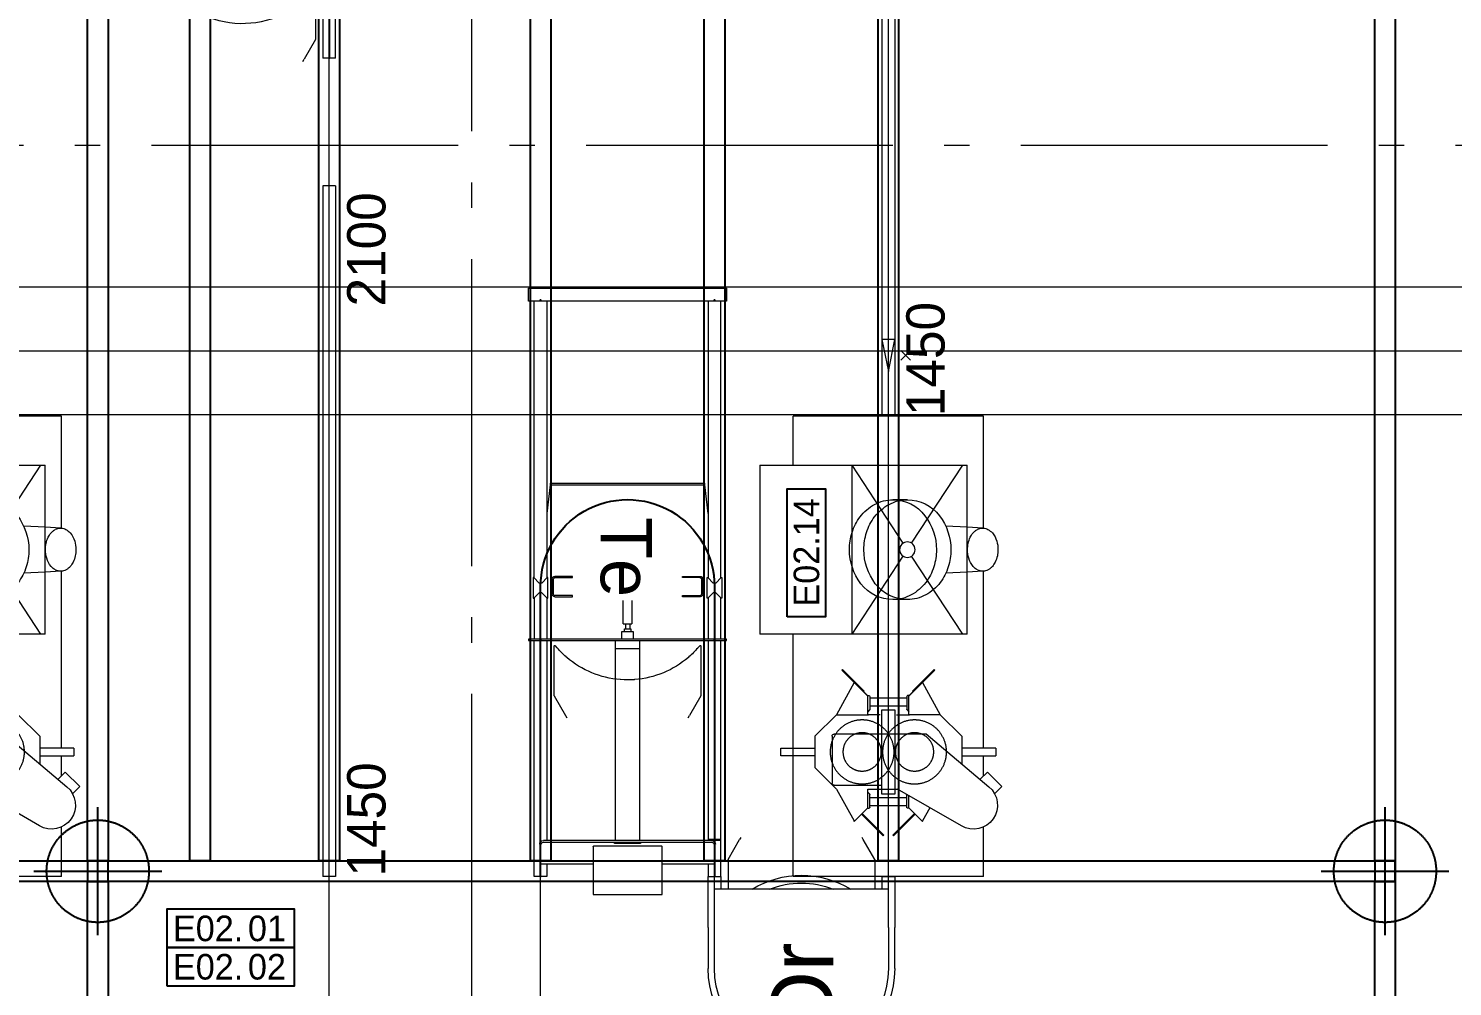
# Model space of a CAD drawing. Header units: millimetres. Extents: x -187347 to 135007, y -6415 to 292048.
# Drawn here: x -64672 to -59103, y 16765 to 20511 of the extents above; entities that cross this region are included whole.
import ezdxf
from ezdxf.enums import TextEntityAlignment as Align

# ---------------------------------------------------------------- set-up
doc = ezdxf.new("R2010")
doc.units = ezdxf.units.MM
doc.header["$LTSCALE"] = 100
for name, pattern in [('CENTER', [50.8, 31.75, -6.35, 6.35, -6.35]), ('HIDDEN', [9.525, 6.35, -3.175]), ('Z_LINE-CNTR', [17, 12, -2, 1, -2])]:
    doc.linetypes.add(name, pattern=pattern)
doc.layers.get('0').update_dxf_attribs({"lineweight": 18})
for name, color, linetype, lineweight in [('LAYOUT', 3, 'Continuous', 18), ('Layout Kromeka', 1, 'Continuous', 5), ('S-GRID', 7, 'Continuous', 5)]:
    doc.layers.add(name, color=color, linetype=linetype, lineweight=lineweight)
for name, color, linetype in [('POSNR', 4, 'Continuous'), ('STEEL', 5, 'Continuous'), ('T-TRACK', 2, 'Continuous')]:
    doc.layers.add(name, color=color, linetype=linetype)
doc.styles.add('015_100', font='', dxfattribs={"height": 150})
doc.styles.add('050_100', font='', dxfattribs={"height": 500})
doc.styles.add('MEYN_DIM', font='')
doc.styles.get('015_100').set_extended_font_data('Univers 45 Light')
doc.styles.get('050_100').set_extended_font_data('Univers')
doc.styles.get('MEYN_DIM').set_extended_font_data('Univers 45 Light')

# ---------------------------------------------------------------- blocks, each defined once
blk = doc.blocks.new('*U31')
at = {"ltscale": 10}
for p, q in [((340, 365), (500, 365)), ((700, 365), (500, 365)), ((500, 340), (700, 340)), ((500, 340), (700, 340)), ((650, 340), (650, -340)), ((700, 315), (700, 365)), ((700, 315), (650, 315)), ((765.5, 287), (650, 287)), ((766.9, 286.6), (844.2, 242)), ((844.2, 242), (852.9, 237)), ((-50, -40), (-50, 40)), ((-50, 40), (-22.8, 40)), ((-50, -40), (-22.8, -40)), ((766.9, -286.6), (844.2, -242)), ((852.9, -237), (844.2, -242)), ((765.5, -287), (650, -287)), ((700, -315), (650, -315)), ((700, -365), (700, -315)), ((500, -365), (340, -365)), ((500, -340), (700, -340)), ((500, -340), (700, -340)), ((500, -365), (700, -365))]:
    blk.add_line(p, q, dxfattribs=at)
blk.add_lwpolyline([(500, 340), (340, 340, 1), (340, -340), (500, -340)], format="xyb", dxfattribs=at)
blk.add_lwpolyline([(500, 340), (340, 340, 1), (340, -340), (500, -340)], format="xyb", dxfattribs=at)
for centre, radius, start, end in [((340, 0), 365, 90, 173.7084), ((765.5, 284.4), 2.65, 59.9988, 89.9994), ((340, 0), 365, 328.1372, 31.8628), ((340, 0), 334, 338.1291, 21.8709), ((340, 0), 365, 186.2916, 270), ((765.5, -284.4), 2.65, 270.0006, 299.9999)]:
    blk.add_arc(centre, radius, start, end, dxfattribs=at)
for p in [(700, 340), (700, 340), (0, 0), (0, 0), (700, -340), (700, -340)]:
    blk.add_point(p, dxfattribs=at)
at = {"ltscale": 10, "style": '050_100', "flags": 8}
blk.add_attdef('DR', (88.3, -124.7), '', height=250, dxfattribs=at)
blk = doc.blocks.new('general_tensioner_pneu_680_h180_12_physic2')
at = {"ltscale": 10}
for p, q in [((-1116.50027, 387.500006), (-1166.50027, 387.500006)), ((-1166.50027, 387.500006), (-1166.50027, -387.499894)), ((-1116.50027, -387.499894), (-1116.50027, 387.500006)), ((-33.90003, 364.999906), (-1116.50027, 364.999906)), ((-35.00003, 366.099906), (-35.00003, 369.099906)), ((-35.00003, 369.099906), (44.99987, 369.099906)), ((-13.87873, 344.978606), (-35.00003, 366.099906)), ((-35.00003, 314.100006), (-13.87873, 335.221406)), ((-13.00003, 337.342706), (-13.00003, 342.857306)), ((-0.00013, 339.999906), (1133.499565, 340.000006)), ((22.99987, 342.857306), (22.99987, 337.342706)), ((44.99987, 366.099906), (23.87857, 344.978606)), ((23.87857, 335.221406), (44.99987, 314.100006)), ((43.89977, 364.999906), (205.99957, 364.999906)), ((44.99987, 369.099906), (44.99987, 366.099906)), ((205.99957, 387.500006), (210.99957, 387.500006)), ((205.99957, -387.499894), (205.99957, 387.500006)), ((210.99957, 387.500006), (210.99957, -387.499894)), ((1133.499565, 364.999906), (210.99957, 364.999906)), ((1083.499665, 337.499906), (1083.499665, 134.999906)), ((1133.499565, 315.000006), (1133.499565, 365.000006)), ((1133.499565, 314.999906), (1133.499565, 364.999906)), ((-1116.50027, 314.999906), (-34.10013, 314.999906)), ((-404.00013, 302.500006), (-398.00013, 302.500006)), ((-404.00013, 302.500006), (-404.00013, -302.499894)), ((-398.00013, 302.500006), (-286.14043, 315.850106)), ((-398.00013, 302.500006), (-398.00013, -302.499894)), ((-40.00013, 215.100006), (-40.00013, 284.100006)), ((-35.00013, 284.100006), (-35.00013, 215.100006)), ((-35.00003, 311.100006), (-35.00003, 314.100006)), ((44.99987, 311.100006), (-35.00003, 311.100006)), ((-29.00013, 295.100006), (28.99987, 295.100006)), ((28.99987, 290.100006), (-29.00013, 290.100006)), ((34.99987, 215.100006), (34.99987, 284.100006)), ((39.99987, 284.100006), (39.99987, 215.100006)), ((44.09997, 314.999906), (205.99957, 315.000006)), ((44.99987, 314.100006), (44.99987, 311.100006)), ((210.99957, 314.999906), (993.499665, 314.999906)), ((240.000035, 275.000085), (231.574285, 282.35346)), ((425.540035, 287.000085), (233.31666, 287.000085)), ((426.86491, 286.64496), (504.19241, 242.000085)), ((993.499665, -362.999894), (993.499665, 329.299906)), ((999.499665, 329.299906), (999.499665, -329.299894)), ((1083.499665, 314.999906), (1133.499565, 314.999906)), ((240.75466, 274.33971), (240.000035, 275.000085)), ((275.39541, 239.54621), (274.736285, 240.301835)), ((504.19241, 242.000085), (512.85266, 237.000085)), ((-35.00013, 215.100006), (-40.00013, 215.100006)), ((39.99987, 215.100006), (34.99987, 215.100006)), ((1014.999665, -133.599994), (1014.999665, 133.599906)), ((1016.399665, 134.999906), (1203.999565, 134.999906)), ((1203.999565, 134.999906), (1203.999565, -134.999994)), ((145.65987, 17.320506), (54.99987, 17.320506)), ((145.65987, 17.320506), (145.65987, -17.320494)), ((145.65987, 8.499906), (164.99967, 8.499906)), ((176.29957, 12.499906), (164.99967, 12.499906)), ((164.99967, 12.499906), (164.99967, -12.499994)), ((205.99957, 21.999906), (176.29957, 21.999906)), ((176.29957, 21.999906), (176.29957, -21.999994)), ((993.499665, 46.499906), (210.99957, 46.499906)), ((242.99957, -46.499994), (242.99957, 46.499906)), ((363.95891, 27.549335), (363.885785, 28.49921)), ((364.00141, 26.981835), (363.95891, 27.549335)), ((1004.499665, 51.000006), (999.499665, 51.000006)), ((1004.499665, -50.999994), (1004.499665, 51.000006)), ((54.99987, -17.320494), (145.65987, -17.320494)), ((145.65987, -8.499994), (164.99967, -8.499994)), ((164.99967, -12.499994), (176.29957, -12.499994)), ((176.29957, -21.999994), (205.99957, -21.999994)), ((210.99957, -46.499994), (993.499665, -46.499994)), ((363.886535, -28.487915), (363.95891, -27.54929)), ((363.95891, -27.54929), (364.03316, -26.54929)), ((999.499665, -50.999994), (1004.499665, -50.999994)), ((1203.999565, -134.999994), (1016.399665, -134.999994)), ((1083.499665, -134.999994), (1083.499665, -343.499894)), ((-35.00013, -215.100094), (-40.00013, -215.100094)), ((-40.00013, -215.100094), (-40.00013, -284.099894)), ((-35.00013, -284.099894), (-35.00013, -215.100094)), ((39.99987, -215.100094), (34.99987, -215.100094)), ((34.99987, -215.100094), (34.99987, -284.099894)), ((39.99987, -284.099894), (39.99987, -215.100094)), ((231.574285, -282.353415), (240.000035, -275.00004)), ((274.736285, -240.301915), (275.39541, -239.546165)), ((426.86491, -286.644915), (504.19241, -242.00004)), ((512.85266, -237.00004), (504.19241, -242.00004)), ((-1116.50027, -314.999894), (-34.10003, -314.999894)), ((-398.00013, -302.499894), (-404.00013, -302.499894)), ((-286.14133, -315.849894), (-398.00013, -302.499894)), ((44.99987, -311.099894), (-35.00003, -311.099894)), ((-35.00003, -311.099894), (-35.00003, -314.099894)), ((-35.00003, -314.099894), (-13.87873, -335.221294)), ((28.99987, -290.099894), (-29.00013, -290.099894)), ((-29.00013, -295.099894), (28.99987, -295.099894)), ((23.87857, -335.221294), (44.99987, -314.099894)), ((44.09987, -314.999894), (205.99957, -314.999894)), ((44.99987, -314.099894), (44.99987, -311.099894)), ((210.99957, -314.999894), (993.499665, -314.999994)), ((233.31666, -287.00004), (425.540035, -287.00004)), ((988.499665, -364.999994), (988.499665, -314.999994)), ((993.499665, -317.999894), (988.499665, -317.999894)), ((1083.499665, -314.999994), (1133.499665, -314.999994)), ((1133.499565, -314.999894), (1133.499565, -364.999894)), ((1133.499665, -314.999994), (1133.499565, -364.999994)), ((-1166.50027, -387.499894), (-1116.50027, -387.499894)), ((-33.90013, -364.999894), (-1116.50027, -364.999894)), ((-13.87873, -344.978494), (-35.00003, -366.099794)), ((-35.00003, -366.099794), (-35.00003, -369.099794)), ((-35.00003, -369.099794), (44.99987, -369.099794)), ((-13.00003, -337.342594), (-13.00003, -342.857194)), ((-0.00013, -339.999894), (1133.499565, -339.999894)), ((22.99987, -342.857194), (22.99987, -337.342594)), ((44.99987, -366.099794), (23.87857, -344.978494)), ((205.99957, -364.999894), (43.89997, -364.999894)), ((44.99987, -369.099794), (44.99987, -366.099794)), ((210.99957, -387.499894), (205.99957, -387.499894)), ((1133.499565, -364.999994), (210.99957, -364.999894)), ((988.499665, -362.999894), (993.499665, -362.999894))]:
    blk.add_line(p, q, dxfattribs=at)
for centre, radius, start, end in [((0, 0), 340.000248, 90.000022, 269.999978), ((-15.999971, 337.342649), 3, 314.99997, 0.001092), ((-15.999971, 342.857367), 3, 359.998826, 44.999963), ((26.000029, 342.857368), 3, 135.002973, 180.001176), ((26.000029, 337.342649), 3, 179.998911, 224.997089), ((1007.699849, 329.300002), 14.2, 90.000742, 180.000388), ((1007.699869, 329.299962), 8.2, 90.001425, 180.000392), ((-29.000003, 284.100008), 11, 90.00066, 180.000011), ((-29.000003, 284.100008), 6, 90.00121, 180.00002), ((28.999997, 284.100008), 11, 359.999989, 90.00066), ((28.999997, 284.100008), 6, 359.99998, 90.00121), ((233.31665, 284.350052), 2.650029, 89.999783999, 228.887759), ((425.540008, 284.350052), 2.650033, 59.998838, 89.999405), ((0, 0), 365.000019, 41.175023001, 48.730491), ((0, 0), 365.000025, 40.677339, 41.017609), ((0, 0), 365.000085, 4.478213, 40.676268), ((1016.399819, 133.599981), 1.4, 90.006286, 180.003068), ((0, 0), 365.000063, 355.828749, 4.239333), ((0, 0), 365.000092, 319.323737, 355.521794), ((1016.399819, -133.600013), 1.4, 179.999222, 269.993714), ((0, 0), 365.00005, 311.269501, 318.824983), ((0, 0), 365.000056, 318.982397, 319.323737), ((-29.000003, -284.100008), 11, 179.999405, 269.99934), ((-29.000003, -284.100008), 6, 179.99891, 269.99879), ((28.999997, -284.100008), 11, 269.99934, 0.000595), ((28.999997, -284.100008), 6, 269.99879, 0.00109), ((233.31665, -284.350015), 2.650025, 131.112135, 270.000216), ((425.540008, -284.350015), 2.650064, 270.000594999, 299.999891), ((1007.699849, -329.29991), 14.2, 179.99953, 269.999258), ((1007.699869, -329.299972), 8.2, 179.999455, 269.998575), ((-15.999971, -337.342613), 3, 0.000357, 45.001055), ((-15.999971, -342.857331), 3, 315.001062, 0.002623), ((26.000029, -337.342613), 3, 135.001887, 179.99964), ((26.000029, -342.857331), 3, 179.997375, 224.996002)]:
    blk.add_arc(centre, radius, start, end, dxfattribs=at)
at = {"color": 5, "ltscale": 10}
for p in [(-1119.50022, 340.000006), (208.49962, 340.000006), (1133.499615, 340.000056), (-1119.50027, -339.999994), (208.49957, -339.999994), (1133.499565, -339.999894)]:
    blk.add_point(p, dxfattribs=at)
at = {"layer": 'T-TRACK', "linetype": 'Continuous', "ltscale": 50}
blk.add_lwpolyline([(1133.499615, 340.000056), (-0.000131, 340.000248, 1.0000001702), (-0.00013, -339.999894), (1133.499615, -339.999994)], format="xyb", dxfattribs=at)
at = {"layer": 'T-TRACK', "color": 5, "ltscale": 10}
for p in [(-1119.50022, 340.000006), (208.49962, 340.000006), (1133.499615, 340.000056), (-1119.50027, -339.999994), (208.49957, -339.999994), (1133.499565, -339.999894)]:
    blk.add_point(p, dxfattribs=at)
at = {"color": 3, "ltscale": 10, "style": '050_100', "flags": 8}
blk.add_attdef('TE', (-271.082858, -91.119868), '', height=200, dxfattribs=at)
blk = doc.blocks.new('*U32')
at = {"ltscale": 20}
for p, q in [((-1476.5668, 415.80385), (-1448.60035, 443.77035)), ((-1242.88585, 147.72765), (-1449.04575, 393.4195)), ((-1448.60035, 443.77035), (-1392.0318, 387.2018)), ((-1327.99985, 287.4997), (-1327.9998, 420.74975)), ((-1297.9999, 420.74975), (-1327.9998, 420.74975)), ((-1297.9999, 420.74975), (-1297.9999, 287.4997)), ((-1799.99975, 371.99995), (-1606.58065, 371.99995)), ((-1799.99975, 371.99995), (-1799.99975, -371.99995)), ((-1392.0318, 387.2018), (-1420.19595, 359.03765)), ((-1407.23375, 371.99995), (-1327.9998, 371.99995)), ((-1297.9998, 371.99995), (-606.3885, 371.99995)), ((-606.4815, 369.19995), (-609.68885, 307.96855)), ((-438.1288, 371.99995), (0, 371.99995)), ((-438.03755, 369.19995), (-434.8302, 307.96855)), ((0, 371.99995), (0, -371.99995)), ((-1602.4603, 285.9975), (-1457.9998, 35.78455)), ((-1251.9999, 287.4997), (-1360.1685, 287.4997)), ((-1167.9999, 202.49975), (-1251.9999, 287.4997)), ((-852.25945, 307.96855), (-192.25955, 307.9685)), ((-852.25945, 307.9685), (-852.25945, -502.0313)), ((-192.25955, -502.0313), (-192.25955, 307.96855)), ((-1167.9999, 202.49975), (-1167.9999, 82.49975)), ((-1041.9999, 133.4997), (-1167.9999, 202.49975)), ((-992.82295, 181.84825), (-1094.17145, 80.49975)), ((-1075.55445, 94.8741), (-990.70165, 179.7269)), ((-990.70165, 179.7269), (-992.82295, 181.84825)), ((-1584.03285, 135.53275), (-1585.44705, 134.11855)), ((-1585.44705, 134.11855), (-1531.82825, 80.49975)), ((-1582.7075, 134.2074), (-1584.03285, 135.53275)), ((-1531.1311, 162.45165), (-1582.7075, 134.2074)), ((-1242.88585, -25.0003), (-1242.88585, 147.72765)), ((-1094.9999, 80.49975), (-1041.9999, 133.4997)), ((-1555.86985, 104.54135), (-1640.72265, 19.68855)), ((-1638.60135, 17.56725), (-1553.74855, 102.42005)), ((-1532.9998, 81.6713), (-1532.9998, 75.49975)), ((-1531.82825, 80.49975), (-1483.8161, 80.4997)), ((-1529.99985, 72.49975), (-1479.24245, 72.49975)), ((-1522.9998, -72.5002), (-1522.9998, 72.49975)), ((-1492.99985, 72.49975), (-1492.9998, -72.5002)), ((-1167.9999, 80.49975), (-1169.9999, 80.49975)), ((-1167.9999, 32.4997), (-1167.9999, 80.49975)), ((-1167.9999, 80.49975), (-1094.17145, 80.4997)), ((-1148.87855, 73.3784), (-1155.9999, 80.4997)), ((-1095.99985, 72.49975), (-1146.75725, 72.49975)), ((-1132.99985, -72.5002), (-1132.9999, 72.49975)), ((-1102.9999, 72.49975), (-1102.9999, -72.5002)), ((-1092.9999, 81.6713), (-1092.99985, 75.49975)), ((-1077.67575, 96.99545), (-1075.55445, 94.8741)), ((-1640.72265, 19.68855), (-1638.60135, 17.56725)), ((-1147.9999, 24.99975), (-1477.99985, 24.99975)), ((-1477.99985, 24.99975), (-1477.99985, -25.00025)), ((-1457.9998, -80.50025), (-1457.9998, 35.78455)), ((-1147.9999, -25.00025), (-1147.9999, 24.99975)), ((-1640.72265, -19.6891), (-1638.60135, -17.56775)), ((-1555.86985, -104.54175), (-1640.72265, -19.6891)), ((-1638.60135, -17.56775), (-1553.74855, -102.4204)), ((-1477.99985, -25.00025), (-1147.9999, -25.00025)), ((-1442.99985, -212.0001), (-1442.99985, -25.00025)), ((-1242.99985, -25.00025), (-1242.99985, -212.0001)), ((-1167.9999, -32.50025), (-1167.9999, -80.5002)), ((-1585.44705, -134.1189), (-1531.82825, -80.5002)), ((-1532.9998, -81.6718), (-1532.9998, -75.5002)), ((-1531.82825, -80.5002), (-1457.9998, -80.50025)), ((-1529.99985, -72.5002), (-1479.24245, -72.5002)), ((-1477.12115, -73.3789), (-1469.9998, -80.5002)), ((-1167.9999, -80.5002), (-1169.9999, -80.5002)), ((-1167.9999, -80.5002), (-1094.17145, -80.50025)), ((-1167.9999, -202.5001), (-1167.9999, -82.5002)), ((-1148.87855, -73.3789), (-1155.9999, -80.50025)), ((-1095.99985, -72.5002), (-1146.75725, -72.5002)), ((-1094.9999, -80.5002), (-1041.9999, -133.5001)), ((-992.82295, -181.8486), (-1094.17145, -80.5002)), ((-1092.9999, -81.6718), (-1092.99985, -75.5002)), ((-1077.67575, -96.9959), (-1075.55445, -94.8746)), ((-1075.55445, -94.8746), (-990.70165, -179.7273)), ((-1584.03285, -135.5331), (-1585.44705, -134.1189)), ((-1582.7075, -134.2078), (-1584.03285, -135.5331)), ((-1457.9998, -202.5001), (-1582.7075, -134.2078)), ((-1041.9999, -133.5001), (-1167.9999, -202.5001)), ((-852.25945, -142.03135), (-192.25955, -142.03135)), ((-1373.99985, -287.5001), (-1457.9998, -202.5001)), ((-1250.9999, -220.0001), (-1434.99985, -220.0001)), ((-1167.9999, -202.5001), (-1251.9999, -287.5001)), ((-990.70165, -179.7273), (-992.82295, -181.8486)), ((-1251.9999, -287.5001), (-1373.99985, -287.5001)), ((-1327.9998, -287.5001), (-1327.9998, -420.7501)), ((-1297.9999, -420.7501), (-1297.9999, -287.5001)), ((-1799.99975, -371.99995), (-852.25945, -371.9999)), ((-192.25955, -371.9999), (0, -371.99995)), ((-1327.9998, -420.7501), (-1297.9999, -420.7501)), ((-192.25955, -502.0313), (-852.25945, -502.0313))]:
    blk.add_line(p, q, dxfattribs=at)
at = {"color": 4, "linetype": 'Continuous', "ltscale": 20}
for p, q in [((-852.25945, 290.96855), (-547.55215, 91.0621)), ((-609.68885, 307.96855), (-614.04415, 224.822)), ((-496.9669, 91.0621), (-192.25955, 290.96855)), ((-434.8302, 307.96855), (-430.4636, 224.60555)), ((-852.25945, -142.0313), (-547.55215, 57.87505)), ((-717.2595, 74.46855), (-717.2595, 17.9686)), ((-496.9669, 57.87505), (-192.25955, -142.0313)), ((-327.2595, 74.46855), (-327.2595, 17.9686))]:
    blk.add_line(p, q, dxfattribs=at)
at = {"color": 5, "ltscale": 20}
for p, q in [((256.25, 86.25), (218.75, 48.75)), ((218.75, 86.25), (256.25, 48.75)), ((175, 0), (300, 25)), ((300, -25), (175, 0)), ((300, 25), (300, -25))]:
    blk.add_line(p, q, dxfattribs=at)
at = {"color": 4, "linetype": 'HIDDEN', "ltscale": 5}
for centre, radius in [((-1312.999987, 102.499857), 125), ((-1312.999987, 102.499857), 75), ((-1312.999987, -102.500133), 125), ((-1312.999987, -102.500133), 75)]:
    blk.add_circle(centre, radius, dxfattribs=at)
at = {"color": 4, "linetype": 'Continuous', "ltscale": 20}
blk.add_circle((-522.259505, 74.468619), 30.25, dxfattribs=at)
at = {"ltscale": 20}
for centre, radius, start, end in [((-1521.054091, 332.997613), 94, 39.999867, 210.000114), ((-559.07888, 367.828398), 47.580182, 151.813085, 165.248574), ((-554.327711, 365.282231), 52.970597, 140.360561, 151.813076), ((-544.270326, 356.950344), 66.030893, 130.893216, 140.360543), ((-539.454601, 351.389573), 73.387073, 123.088602, 130.893208), ((-531.772976, 339.60083), 87.457674, 116.564869, 123.088592), ((-526.380647, 328.816073), 99.515377, 101.700835, 116.564865), ((-522.259505, 308.917256), 119.836468, 90.000022, 101.700832), ((-522.259505, 307.243246), 121.510478, 73.898018, 90.000021), ((-511.741307, 343.679685), 83.586256, 49.106822, 73.898015), ((-497.116586, 360.567013), 61.246509, 28.186935, 49.106806), ((-564.288193, 369.200049), 42.193312, 165.248593, 176.195187), ((-481.007269, 369.200049), 42.969764, 3.735965, 28.186906), ((-1169.242627, 115.499859), 3, 270.00243, 314.999569), ((-1529.999987, 75.499859), 3, 180.002085, 270.002608), ((-1479.242627, 75.499859), 3, 270.003385, 270.861842), ((-1169.242627, 89.499859), 3, 44.996808, 89.99757), ((-1146.757346, 75.499859), 3, 225.003444, 270.001831), ((-1095.999987, 75.499859), 3, 270.002608, 359.997915), ((-1529.999987, -75.500135), 3, 89.997392, 180.001233), ((-1479.242627, -75.500135), 3, 44.996735, 89.996615), ((-1169.242627, -89.500135), 3, 270.00243, 315.000171), ((-1146.757346, -75.500135), 3, 89.998169, 134.999577), ((-1095.999987, -75.500135), 3, 359.998767, 89.997392), ((-1169.242627, -115.500135), 3, 44.998761, 89.99757), ((-1434.999987, -212.000141), 8, 179.999704, 270.000984), ((-1250.999987, -212.000141), 8, 270.000626, 0.000296)]:
    blk.add_arc(centre, radius, start, end, dxfattribs=at)
at = {"color": 4, "linetype": 'Continuous', "ltscale": 20}
for centre, radius, start, end in [((-564.288193, 369.200049), 42.193312, 176.195187, 180.000134), ((-563.511741, 369.200049), 42.969764, 180.000131, 206.540416), ((-547.402424, 377.833084), 61.246509, 208.18708, 229.106898), ((-500.248684, 381.449753), 66.030893, 310.893078, 320.360389), ((-490.191299, 373.117866), 52.970597, 320.360369, 331.812893), ((-485.44013, 370.571699), 47.580182, 334.382529, 345.248332), ((-480.230817, 369.200049), 42.193312, 345.24832, 359.999866), ((-481.007269, 369.200049), 42.969764, 359.999869, 3.735965), ((-532.777703, 394.720412), 83.586256, 229.106889, 253.898017), ((-522.259505, 431.156851), 121.510478, 253.89802, 269.999979), ((-522.259505, 429.482841), 119.836468, 269.999978, 281.700794), ((-518.138363, 409.584024), 99.515377, 281.70079, 296.564794), ((-512.746034, 398.799267), 87.457674, 296.564787, 303.088499), ((-505.064409, 387.010524), 73.387073, 303.088492, 310.893084), ((-529.360318, 43.838604), 199.815803, 107.528889, 127.326873), ((-522.259478, 21.35714), 223.392024, 89.99998, 107.528864), ((-522.259478, 25.516749), 219.232414, 52.673139, 90.000006), ((-542.444441, 60.997281), 178.237702, 127.326875, 151.488995), ((-529.37292, -12.763681), 199.848453, 107.51565, 127.304632), ((-522.259478, -35.303183), 223.483812, 89.99998, 107.515624), ((-522.259478, -31.142474), 219.323102, 52.695386, 90.000006), ((-484.931874, 74.468619), 157.672399, 359.999975, 52.673137), ((-567.244187, 74.468619), 150.015293, 151.488997, 180.000026), ((-542.486586, 4.447591), 178.210612, 127.304634, 151.469647), ((-484.8406, 17.968619), 157.581125, 359.999993, 52.695387), ((-567.357776, 17.968619), 149.901704, 151.46965, 180.000007), ((-559.587081, 74.468619), 157.672399, 180.000025, 232.673143), ((-477.274768, 74.468619), 150.015293, 331.488976, 359.999974), ((-559.678355, 17.968619), 157.581125, 180.000007, 232.695371), ((-502.074514, 87.939956), 178.237702, 307.326847, 331.488977), ((-477.161179, 17.968619), 149.901704, 331.469613, 359.999993), ((-522.259478, 123.420488), 219.232414, 232.673144, 269.999994), ((-515.158637, 105.098633), 199.815803, 287.528869, 307.326848), ((-502.032369, 31.489646), 178.210612, 307.304625, 331.469616), ((-522.259478, 67.079711), 219.323102, 232.695375, 269.999994), ((-522.259478, 127.580097), 223.392024, 269.999994, 287.528871), ((-515.146036, 48.700918), 199.848453, 287.515639, 307.304624), ((-522.259478, 71.24042), 223.483812, 269.999994, 287.515639)]:
    blk.add_arc(centre, radius, start, end, dxfattribs=at)
at = {"color": 5, "ltscale": 20}
for p in [(-1799.99975, 0), (0, 0)]:
    blk.add_point(p, dxfattribs=at)
at = {"layer": 'POSNR', "color": 4, "linetype": 'Continuous'}
blk.add_lwpolyline([(-784.878948, -395.404155), (-284.878948, -395.404155), (-284.878948, -245.404155), (-784.878948, -245.404155)], close=True, dxfattribs=at)
at = {"layer": 'POSNR', "color": 4, "linetype": 'Continuous', "style": '015_100', "flags": 8}
blk.add_attdef('D02.13', text='', height=100, dxfattribs=at).set_placement((-533.028989, -320.401842), align=Align.MIDDLE)
blk = doc.blocks.new('updown_2000_2000_1100_3400')
at = {"layer": 'LAYOUT', "color": 3, "linetype": 'Continuous'}
for p, q in [((0, 25), (0, -25)), ((3400, 25), (0, 25)), ((3400, 25), (3400, -25)), ((3400, -25), (0, -25))]:
    blk.add_line(p, q, dxfattribs=at)
at = {"layer": 'LAYOUT', "color": 5, "linetype": 'Continuous'}
for p in [(0, 0), (3400, 0)]:
    blk.add_point(p, dxfattribs=at)
at = {"layer": 'LAYOUT', "color": 4, "linetype": 'Continuous', "style": 'MEYN_DIM', "flags": 4}
blk.add_attdef('000', text='', height=150, dxfattribs=at).set_placement((0, 225), align=Align.TOP_LEFT)
blk.add_attdef('000', text='', height=150, dxfattribs=at).set_placement((3375, 225), align=Align.TOP_RIGHT)
at = {"layer": 'LAYOUT', "color": 3, "linetype": 'Continuous', "style": '015_100', "flags": 9}
blk.add_attdef('BLOCK', (-1350, 0), '', height=150, dxfattribs=at)
blk = doc.blocks.new('general_wheeld_45_680b')
at = {"ltscale": 10}
for p, q in [((253.8, 687.1), (254.7, 686.8)), ((255.6, 686.5), (254.7, 686.8)), ((304.7, 666.2), (305.6, 665.7)), ((305.6, 665.7), (306.4, 665.3)), ((-386.8, 525.4), (-389.4, 535.1)), ((-363.7, 439.2), (-386.8, 525.4)), ((-434.9, 470.2), (-470.2, 434.9)), ((-81.9, 117.3), (-434.9, 470.2)), ((-117.3, 81.9), (-470.2, 434.9)), ((-363, 438), (-227.1, 302)), ((-48.4, -12.4), (115.4, 383)), ((189.3, 352.4), (25.5, -43)), ((115.4, 383), (189.3, 352.4)), ((-223.4, 316.3), (-223.3, 315.3)), ((-223.3, 315.3), (-222.6, 304.1)), ((372.4, 57.6), (380.8, 65)), ((567.7, 53.4), (645, 98)), ((653.7, 103), (645, 98)), ((140.8, 25), (640, 25)), ((374.1, 53), (566.4, 53)), ((640, -25), (640, 25)), ((25.5, -43), (-48.4, -12.4)), ((640, -25), (140.8, -25))]:
    blk.add_line(p, q, dxfattribs=at)
blk.add_lwpolyline([(-452.5, 452.5), (-99.6, 99.6, 0.198913), (140.8, 0), (640, 0)], format="xyb", dxfattribs=at)
for centre, radius, start, end in [((140.8, 340), 365, 71.9783, 175.7949), ((140.8, 340), 334, 289.4394, 205.5606), ((140.8, 340), 365, 63.3288, 71.6712), ((140.8, 340), 365, 319.2051, 63.0217), ((-361.1, 439.8), 2.65, 195.0032, 225.0018), ((140.8, 340), 365, 176.175, 183.7305), ((-225.2, 303.9), 2.65, 224.9972, 3.8893), ((140.8, 340), 315, 225, 240.2047), ((140.8, 340), 365, 225, 241.2084), ((374.1, 55.6), 2.65, 131.1111, 270.0019), ((140.8, 340), 365, 311.2695, 318.825), ((140.8, 340), 315, 254.7954, 270), ((566.4, 55.6), 2.65, 269.9981, 299.9967), ((140.8, 340), 365, 253.7917, 270)]:
    blk.add_arc(centre, radius, start, end, dxfattribs=at)
at = {"color": 5, "ltscale": 10}
for p in [(-452.5, 452.5), (0, 0), (640, 0)]:
    blk.add_point(p, dxfattribs=at)
at = {"layer": 'T-TRACK', "ltscale": 10}
blk.add_lwpolyline([(-452.5, 452.5), (-99.6, 99.6, 0.198913), (140.8, 0), (640, 0)], format="xyb", dxfattribs=at)
at = {"layer": 'T-TRACK', "color": 5, "ltscale": 10}
for p in [(-452.5, 452.5), (0, 0), (640, 0)]:
    blk.add_point(p, dxfattribs=at)
blk = doc.blocks.new('updown_2000_2000_700_2700')
at = {"layer": 'LAYOUT', "color": 3, "linetype": 'Continuous'}
for p, q in [((0, 25), (0, -25)), ((2700, 25), (0, 25)), ((2700, 25), (2700, -25)), ((2700, -25), (0, -25))]:
    blk.add_line(p, q, dxfattribs=at)
at = {"layer": 'LAYOUT', "color": 5, "linetype": 'Continuous'}
for p in [(0, 0), (2700, 0)]:
    blk.add_point(p, dxfattribs=at)
at = {"layer": 'LAYOUT', "color": 4, "linetype": 'Continuous', "style": 'MEYN_DIM', "flags": 4}
blk.add_attdef('000', text='', height=150, dxfattribs=at).set_placement((0, 225), align=Align.TOP_LEFT)
blk.add_attdef('000', text='', height=150, dxfattribs=at).set_placement((2675, 225), align=Align.TOP_RIGHT)
at = {"layer": 'LAYOUT', "color": 3, "linetype": 'Continuous', "style": '015_100', "flags": 9}
blk.add_attdef('BLOCK', (-1350, 0), '', height=150, dxfattribs=at)
blk = doc.blocks.new('*U1690')
at = {"layer": 'POSNR', "color": 4, "linetype": 'Continuous'}
blk.add_lwpolyline([(-250, -75), (250, -75), (250, 75), (-250, 75)], close=True, dxfattribs=at)
at = {"layer": 'POSNR', "color": 4, "linetype": 'Continuous', "style": '015_100', "flags": 8}
for tag, p in [('E02.', (-88.2, 0)), ('XX', (141.8, 0))]:
    blk.add_attdef(tag, text='', height=100, dxfattribs=at).set_placement(p, align=Align.MIDDLE)
blk = doc.blocks.new('chilling_Shacklewasher_double_ch')
at = {"ltscale": 20}
for p, q in [((-1476.5668, 415.80385), (-1448.60035, 443.77035)), ((-1242.88585, 147.72765), (-1449.04575, 393.4195)), ((-1448.60035, 443.77035), (-1392.0318, 387.2018)), ((-1327.99985, 287.4997), (-1327.9998, 420.74975)), ((-1297.9999, 420.74975), (-1327.9998, 420.74975)), ((-1297.9999, 420.74975), (-1297.9999, 287.4997)), ((-1799.99975, 371.99995), (-1606.58065, 371.99995)), ((-1799.99975, 371.99995), (-1799.99975, -371.99995)), ((-1392.0318, 387.2018), (-1420.19595, 359.03765)), ((-1407.23375, 371.99995), (-1327.9998, 371.99995)), ((-1297.9998, 371.99995), (-606.3885, 371.99995)), ((-606.4815, 369.19995), (-609.68885, 307.96855)), ((-438.1288, 371.99995), (0, 371.99995)), ((-438.03755, 369.19995), (-434.8302, 307.96855)), ((0, 371.99995), (0, -371.99995)), ((-1602.4603, 285.9975), (-1457.9998, 35.78455)), ((-1251.9999, 287.4997), (-1360.1685, 287.4997)), ((-1167.9999, 202.49975), (-1251.9999, 287.4997)), ((-852.25945, 307.96855), (-192.25955, 307.9685)), ((-852.25945, 307.9685), (-852.25945, -502.0313)), ((-192.25955, -502.0313), (-192.25955, 307.96855)), ((-1167.9999, 202.49975), (-1167.9999, 82.49975)), ((-1041.9999, 133.4997), (-1167.9999, 202.49975)), ((-992.82295, 181.84825), (-1094.17145, 80.49975)), ((-1075.55445, 94.8741), (-990.70165, 179.7269)), ((-990.70165, 179.7269), (-992.82295, 181.84825)), ((-1584.03285, 135.53275), (-1585.44705, 134.11855)), ((-1585.44705, 134.11855), (-1531.82825, 80.49975)), ((-1582.7075, 134.2074), (-1584.03285, 135.53275)), ((-1531.1311, 162.45165), (-1582.7075, 134.2074)), ((-1242.88585, -25.0003), (-1242.88585, 147.72765)), ((-1094.9999, 80.49975), (-1041.9999, 133.4997)), ((-1555.86985, 104.54135), (-1640.72265, 19.68855)), ((-1638.60135, 17.56725), (-1553.74855, 102.42005)), ((-1532.9998, 81.6713), (-1532.9998, 75.49975)), ((-1531.82825, 80.49975), (-1483.8161, 80.4997)), ((-1529.99985, 72.49975), (-1479.24245, 72.49975)), ((-1522.9998, -72.5002), (-1522.9998, 72.49975)), ((-1492.99985, 72.49975), (-1492.9998, -72.5002)), ((-1167.9999, 80.49975), (-1169.9999, 80.49975)), ((-1167.9999, 32.4997), (-1167.9999, 80.49975)), ((-1167.9999, 80.49975), (-1094.17145, 80.4997)), ((-1148.87855, 73.3784), (-1155.9999, 80.4997)), ((-1095.99985, 72.49975), (-1146.75725, 72.49975)), ((-1132.99985, -72.5002), (-1132.9999, 72.49975)), ((-1102.9999, 72.49975), (-1102.9999, -72.5002)), ((-1092.9999, 81.6713), (-1092.99985, 75.49975)), ((-1077.67575, 96.99545), (-1075.55445, 94.8741)), ((-1640.72265, 19.68855), (-1638.60135, 17.56725)), ((-1147.9999, 24.99975), (-1477.99985, 24.99975)), ((-1477.99985, 24.99975), (-1477.99985, -25.00025)), ((-1457.9998, -80.50025), (-1457.9998, 35.78455)), ((-1147.9999, -25.00025), (-1147.9999, 24.99975)), ((-1640.72265, -19.6891), (-1638.60135, -17.56775)), ((-1555.86985, -104.54175), (-1640.72265, -19.6891)), ((-1638.60135, -17.56775), (-1553.74855, -102.4204)), ((-1477.99985, -25.00025), (-1147.9999, -25.00025)), ((-1442.99985, -212.0001), (-1442.99985, -25.00025)), ((-1242.99985, -25.00025), (-1242.99985, -212.0001)), ((-1167.9999, -32.50025), (-1167.9999, -80.5002)), ((-1585.44705, -134.1189), (-1531.82825, -80.5002)), ((-1532.9998, -81.6718), (-1532.9998, -75.5002)), ((-1531.82825, -80.5002), (-1457.9998, -80.50025)), ((-1529.99985, -72.5002), (-1479.24245, -72.5002)), ((-1477.12115, -73.3789), (-1469.9998, -80.5002)), ((-1167.9999, -80.5002), (-1169.9999, -80.5002)), ((-1167.9999, -80.5002), (-1094.17145, -80.50025)), ((-1167.9999, -202.5001), (-1167.9999, -82.5002)), ((-1148.87855, -73.3789), (-1155.9999, -80.50025)), ((-1095.99985, -72.5002), (-1146.75725, -72.5002)), ((-1094.9999, -80.5002), (-1041.9999, -133.5001)), ((-992.82295, -181.8486), (-1094.17145, -80.5002)), ((-1092.9999, -81.6718), (-1092.99985, -75.5002)), ((-1077.67575, -96.9959), (-1075.55445, -94.8746)), ((-1075.55445, -94.8746), (-990.70165, -179.7273)), ((-1584.03285, -135.5331), (-1585.44705, -134.1189)), ((-1582.7075, -134.2078), (-1584.03285, -135.5331)), ((-1457.9998, -202.5001), (-1582.7075, -134.2078)), ((-1041.9999, -133.5001), (-1167.9999, -202.5001)), ((-852.25945, -142.03135), (-192.25955, -142.03135)), ((-1373.99985, -287.5001), (-1457.9998, -202.5001)), ((-1250.9999, -220.0001), (-1434.99985, -220.0001)), ((-1167.9999, -202.5001), (-1251.9999, -287.5001)), ((-990.70165, -179.7273), (-992.82295, -181.8486)), ((-1251.9999, -287.5001), (-1373.99985, -287.5001)), ((-1327.9998, -287.5001), (-1327.9998, -420.7501)), ((-1297.9999, -420.7501), (-1297.9999, -287.5001)), ((-1799.99975, -371.99995), (-852.25945, -371.9999)), ((-192.25955, -371.9999), (0, -371.99995)), ((-1327.9998, -420.7501), (-1297.9999, -420.7501)), ((-192.25955, -502.0313), (-852.25945, -502.0313))]:
    blk.add_line(p, q, dxfattribs=at)
at = {"color": 4, "linetype": 'Continuous', "ltscale": 20}
for p, q in [((-852.25945, 290.96855), (-547.55215, 91.0621)), ((-609.68885, 307.96855), (-614.04415, 224.822)), ((-496.9669, 91.0621), (-192.25955, 290.96855)), ((-434.8302, 307.96855), (-430.4636, 224.60555)), ((-852.25945, -142.0313), (-547.55215, 57.87505)), ((-717.2595, 74.46855), (-717.2595, 17.9686)), ((-496.9669, 57.87505), (-192.25955, -142.0313)), ((-327.2595, 74.46855), (-327.2595, 17.9686))]:
    blk.add_line(p, q, dxfattribs=at)
at = {"color": 5, "ltscale": 20}
for p, q in [((256.25, 86.25), (218.75, 48.75)), ((218.75, 86.25), (256.25, 48.75)), ((175, 0), (300, 25)), ((300, -25), (175, 0)), ((300, 25), (300, -25))]:
    blk.add_line(p, q, dxfattribs=at)
at = {"color": 4, "linetype": 'HIDDEN', "ltscale": 5}
for centre, radius in [((-1312.999987, 102.499857), 125), ((-1312.999987, 102.499857), 75), ((-1312.999987, -102.500133), 125), ((-1312.999987, -102.500133), 75)]:
    blk.add_circle(centre, radius, dxfattribs=at)
at = {"color": 4, "linetype": 'Continuous', "ltscale": 20}
blk.add_circle((-522.259505, 74.468619), 30.25, dxfattribs=at)
at = {"ltscale": 20}
for centre, radius, start, end in [((-1521.054091, 332.997613), 94, 39.999867, 210.000114), ((-559.07888, 367.828398), 47.580182, 151.813085, 165.248574), ((-554.327711, 365.282231), 52.970597, 140.360561, 151.813076), ((-544.270326, 356.950344), 66.030893, 130.893216, 140.360543), ((-539.454601, 351.389573), 73.387073, 123.088602, 130.893208), ((-531.772976, 339.60083), 87.457674, 116.564869, 123.088592), ((-526.380647, 328.816073), 99.515377, 101.700835, 116.564865), ((-522.259505, 308.917256), 119.836468, 90.000022, 101.700832), ((-522.259505, 307.243246), 121.510478, 73.898018, 90.000021), ((-511.741307, 343.679685), 83.586256, 49.106822, 73.898015), ((-497.116586, 360.567013), 61.246509, 28.186935, 49.106806), ((-564.288193, 369.200049), 42.193312, 165.248593, 176.195187), ((-481.007269, 369.200049), 42.969764, 3.735965, 28.186906), ((-1169.242627, 115.499859), 3, 270.00243, 314.999569), ((-1529.999987, 75.499859), 3, 180.002085, 270.002608), ((-1479.242627, 75.499859), 3, 270.003385, 270.861842), ((-1169.242627, 89.499859), 3, 44.996808, 89.99757), ((-1146.757346, 75.499859), 3, 225.003444, 270.001831), ((-1095.999987, 75.499859), 3, 270.002608, 359.997915), ((-1529.999987, -75.500135), 3, 89.997392, 180.001233), ((-1479.242627, -75.500135), 3, 44.996735, 89.996615), ((-1169.242627, -89.500135), 3, 270.00243, 315.000171), ((-1146.757346, -75.500135), 3, 89.998169, 134.999577), ((-1095.999987, -75.500135), 3, 359.998767, 89.997392), ((-1169.242627, -115.500135), 3, 44.998761, 89.99757), ((-1434.999987, -212.000141), 8, 179.999704, 270.000984), ((-1250.999987, -212.000141), 8, 270.000626, 0.000296)]:
    blk.add_arc(centre, radius, start, end, dxfattribs=at)
at = {"color": 4, "linetype": 'Continuous', "ltscale": 20}
for centre, radius, start, end in [((-564.288193, 369.200049), 42.193312, 176.195187, 180.000134), ((-563.511741, 369.200049), 42.969764, 180.000131, 206.540416), ((-547.402424, 377.833084), 61.246509, 208.18708, 229.106898), ((-500.248684, 381.449753), 66.030893, 310.893078, 320.360389), ((-490.191299, 373.117866), 52.970597, 320.360369, 331.812893), ((-485.44013, 370.571699), 47.580182, 334.382529, 345.248332), ((-480.230817, 369.200049), 42.193312, 345.24832, 359.999866), ((-481.007269, 369.200049), 42.969764, 359.999869, 3.735965), ((-532.777703, 394.720412), 83.586256, 229.106889, 253.898017), ((-522.259505, 431.156851), 121.510478, 253.89802, 269.999979), ((-522.259505, 429.482841), 119.836468, 269.999978, 281.700794), ((-518.138363, 409.584024), 99.515377, 281.70079, 296.564794), ((-512.746034, 398.799267), 87.457674, 296.564787, 303.088499), ((-505.064409, 387.010524), 73.387073, 303.088492, 310.893084), ((-529.360318, 43.838604), 199.815803, 107.528889, 127.326873), ((-522.259478, 21.35714), 223.392024, 89.99998, 107.528864), ((-522.259478, 25.516749), 219.232414, 52.673139, 90.000006), ((-542.444441, 60.997281), 178.237702, 127.326875, 151.488995), ((-529.37292, -12.763681), 199.848453, 107.51565, 127.304632), ((-522.259478, -35.303183), 223.483812, 89.99998, 107.515624), ((-522.259478, -31.142474), 219.323102, 52.695386, 90.000006), ((-484.931874, 74.468619), 157.672399, 359.999975, 52.673137), ((-567.244187, 74.468619), 150.015293, 151.488997, 180.000026), ((-542.486586, 4.447591), 178.210612, 127.304634, 151.469647), ((-484.8406, 17.968619), 157.581125, 359.999993, 52.695387), ((-567.357776, 17.968619), 149.901704, 151.46965, 180.000007), ((-559.587081, 74.468619), 157.672399, 180.000025, 232.673143), ((-477.274768, 74.468619), 150.015293, 331.488976, 359.999974), ((-559.678355, 17.968619), 157.581125, 180.000007, 232.695371), ((-502.074514, 87.939956), 178.237702, 307.326847, 331.488977), ((-477.161179, 17.968619), 149.901704, 331.469613, 359.999993), ((-522.259478, 123.420488), 219.232414, 232.673144, 269.999994), ((-515.158637, 105.098633), 199.815803, 287.528869, 307.326848), ((-502.032369, 31.489646), 178.210612, 307.304625, 331.469616), ((-522.259478, 67.079711), 219.323102, 232.695375, 269.999994), ((-522.259478, 127.580097), 223.392024, 269.999994, 287.528871), ((-515.146036, 48.700918), 199.848453, 287.515639, 307.304624), ((-522.259478, 71.24042), 223.483812, 269.999994, 287.515639)]:
    blk.add_arc(centre, radius, start, end, dxfattribs=at)
at = {"color": 5, "ltscale": 20}
for p in [(-1799.99975, 0), (0, 0)]:
    blk.add_point(p, dxfattribs=at)
at = {"layer": 'POSNR', "color": 4, "linetype": 'Continuous'}
blk.add_lwpolyline([(-784.878948, -395.404155), (-284.878948, -395.404155), (-284.878948, -245.404155), (-784.878948, -245.404155)], close=True, dxfattribs=at)
at = {"layer": 'POSNR', "color": 4, "linetype": 'Continuous', "style": '015_100', "flags": 8}
blk.add_attdef('D01.13', text='', height=100, dxfattribs=at).set_placement((-533.028989, -320.401842), align=Align.MIDDLE)
blk = doc.blocks.new('chilling_column80')
at = {"color": 4, "linetype": 'HIDDEN', "ltscale": 20}
for p, q in [((0, -250), (0, 250)), ((-250, 0), (250, 0))]:
    blk.add_line(p, q, dxfattribs=at)
at = {"color": 1, "linetype": 'Continuous', "ltscale": 20}
for p, q in [((-40, 40), (-40, -40)), ((40, 40), (-40, 40)), ((40, -40), (40, 40)), ((-40, -40), (40, -40))]:
    blk.add_line(p, q, dxfattribs=at)
at = {"color": 4, "linetype": 'HIDDEN', "ltscale": 20}
blk.add_circle((0, 0), 200, dxfattribs=at)
blk = doc.blocks.new('steel weighing')
at = {"layer": 'STEEL', "color": 7, "linetype": 'ByBlock', "ltscale": 20, "elevation": 1.7}
for points in [[(853267.6, 708621.5), (853347.6, 708621.5), (853347.6, 703701.5), (853267.6, 703701.5)], [(853667.6, 708621.5), (853747.6, 708621.5), (853747.6, 703701.5), (853667.6, 703701.5)], [(854172.7, 708621.5), (854252.7, 708621.5), (854252.7, 703701.5), (854172.7, 703701.5)], [(854999.4, 708621.5), (855079.4, 708621.5), (855079.4, 703701.5), (854999.4, 703701.5)], [(855679.4, 708621.5), (855759.4, 708621.5), (855759.4, 703701.5), (855679.4, 703701.5)], [(856359.4, 708621.5), (856439.4, 708621.5), (856439.4, 703701.5), (856359.4, 703701.5)], [(858301.8, 708621.5), (858381.8, 708621.5), (858381.8, 703701.5), (858301.8, 703701.5)], [(845830.6, 703701.5), (858381.8, 703701.5), (858381.8, 703621.5), (845830.6, 703621.5)], [(853267.6, 703621.5), (853347.6, 703621.5), (853347.6, 698701.5), (853267.6, 698701.5)], [(858301.8, 703621.5), (858381.8, 703621.5), (858381.8, 698701.5), (858301.8, 698701.5)]]:
    blk.add_lwpolyline(points, close=True, dxfattribs=at)
at = {"layer": 'STEEL', "color": 1, "linetype": 'ByBlock', "ltscale": 20}
for p in [(853307.6, 703661.5, 1.7), (858341.8, 703661.5, 1.7)]:
    blk.add_blockref('chilling_column80', p, dxfattribs=at)
blk = doc.blocks.new('*U116')
at = {"ltscale": 10}
for p, q in [((2805, -12300), (2805, -19900)), ((3305, -19900), (3305, -12300))]:
    blk.add_line(p, q, dxfattribs=at)
at = {"color": 4, "linetype": 'CENTER', "ltscale": 10}
blk.add_lwpolyline([(-200, -10945), (1700, -10945, -0.414214), (3055, -12300), (3055, -19900)], format="xyb", dxfattribs=at)

msp = doc.modelspace()

# ---------------------------------------------------------------- linework, layer by layer
at = {"layer": 'LAYOUT', "color": 2, "ltscale": 20}
for p, q in [((-61309.3, 17195.1, 0), (-61309.3, 23277.6, 0)), ((-63496, 14745.1, 0), (-63496, 20395.1, 0)), ((-62669.3, 15445.1, 0), (-62669.3, 17195.1, 0))]:
    msp.add_line(p, q, dxfattribs=at)
at = {"layer": 'S-GRID', "color": 152, "linetype": 'Z_LINE-CNTR'}
for p, q in [((-62939.9, 111408.8), (-62939.9, -6038.2)), ((-89691.4, 20055), (-18064, 20055))]:
    msp.add_line(p, q, dxfattribs=at)

# ---------------------------------------------------------------- block references
at = {"layer": 'LAYOUT', "color": 2, "ltscale": 20}
ref = msp.add_blockref('updown_2000_2000_1100_3400', (-61309.3, 18995.1, 0), dxfattribs=dict(at, xscale=-1, rotation=270))
ref.add_attrib('000', '1450', dxfattribs={"color": 4, "linetype": 'Continuous', "ltscale": 20, "height": 150, "rotation": 90, "style": 'MEYN_DIM'}).set_placement((-61239.2, 18995.1, 0), align=Align.TOP_LEFT)
ref.add_attrib('000', '2550', dxfattribs={"color": 4, "linetype": 'Continuous', "ltscale": 20, "height": 150, "rotation": 90, "style": 'MEYN_DIM'}).set_placement((-61239.2, 22370.1, 0), align=Align.TOP_RIGHT)
at = {"layer": 'LAYOUT', "color": 4, "linetype": 'Continuous', "ltscale": 20, "xscale": -1, "rotation": 90}
msp.add_blockref('general_wheeld_45_680b', (-63496, 21035.1, 0), dxfattribs=at)
at = {"layer": 'LAYOUT', "color": 2, "ltscale": 20}
ref = msp.add_blockref('updown_2000_2000_700_2700', (-63496, 17195.1, 0), dxfattribs=dict(at, xscale=-1, rotation=270))
ref.add_attrib('000', '1450', dxfattribs={"color": 4, "linetype": 'Continuous', "ltscale": 20, "height": 150, "rotation": 90, "style": 'MEYN_DIM'}).set_placement((-63425.9, 17195.1, 0), align=Align.TOP_LEFT)
ref.add_attrib('000', '2100', dxfattribs={"color": 4, "linetype": 'Continuous', "ltscale": 20, "height": 150, "rotation": 90, "style": 'MEYN_DIM'}).set_placement((-63425.9, 19870.1, 0), align=Align.TOP_RIGHT)
ref = msp.add_blockref('general_tensioner_pneu_680_h180_12_physic2', (-62329.3, 18328.6, 0), dxfattribs=dict(at, xscale=-1, rotation=90))
ref.add_attrib('TE', 'Te', (-62434.2, 18599.7, 0), dxfattribs={"layer": '0', "color": 3, "ltscale": 10, "height": 200, "rotation": 270, "style": '050_100'})
ref = msp.add_blockref('chilling_Shacklewasher_double_ch', (-64915.4, 18995.1, 0), dxfattribs=dict(at, xscale=-1, rotation=270))
ref.add_attrib('D01.13', 'E01.14', dxfattribs={"layer": 'POSNR', "color": 4, "linetype": 'Continuous', "ltscale": 20, "height": 100, "rotation": 90, "style": '015_100'}).set_placement((-65235.8, 18462.1, 0), align=Align.MIDDLE)
ref = msp.add_blockref('*U32', (-61309.3, 18995.1, 0), dxfattribs=dict(at, xscale=-1, rotation=270))
ref.add_attrib('D02.13', 'E02.14', dxfattribs={"layer": 'POSNR', "color": 4, "linetype": 'Continuous', "ltscale": 20, "height": 100, "rotation": 90, "style": '015_100'}).set_placement((-61629.7, 18462.1, 0), align=Align.MIDDLE)
ref = msp.add_blockref('*U31', (-61649.3, 16495.1, 0), dxfattribs=dict(at, xscale=-1, rotation=270))
ref.add_attrib('DR', 'Dr', (-61524, 16583.4, 0), dxfattribs={"layer": '0', "ltscale": 10, "height": 250, "rotation": 90, "style": '050_100'})
at = {"layer": 'Layout Kromeka', "xscale": -1, "rotation": 90}
msp.add_blockref('*U116', (-78311.7, 22305.2, 3.4), dxfattribs=at)
at = {"layer": 'POSNR', "color": 2, "ltscale": 20}
ref = msp.add_blockref('*U1690', (-63881.5, 16992.1, 0), dxfattribs=at)
ref.add_attrib('XX', '01', dxfattribs={"color": 4, "linetype": 'Continuous', "ltscale": 20, "height": 100, "style": '015_100'}).set_placement((-63739.6, 16992.1, 0), align=Align.MIDDLE)
ref.add_attrib('E02.', 'E02.', dxfattribs={"color": 4, "linetype": 'Continuous', "ltscale": 20, "height": 100, "style": '015_100'}).set_placement((-63969.6, 16992.1, 0), align=Align.MIDDLE)
ref = msp.add_blockref('*U1690', (-63881.5, 16842.1, 0), dxfattribs=at)
ref.add_attrib('XX', '02', dxfattribs={"color": 4, "linetype": 'Continuous', "ltscale": 20, "height": 100, "style": '015_100'}).set_placement((-63739.6, 16842.1, 0), align=Align.MIDDLE)
ref.add_attrib('E02.', 'E02.', dxfattribs={"color": 4, "linetype": 'Continuous', "ltscale": 20, "height": 100, "style": '015_100'}).set_placement((-63969.6, 16842.1, 0), align=Align.MIDDLE)
at = {"layer": 'STEEL', "color": 6, "linetype": 'ByBlock'}
msp.add_blockref('steel weighing', (-917708.7, -686445.9, -1.7), dxfattribs=at)

doc.saveas('drawing.dxf')
